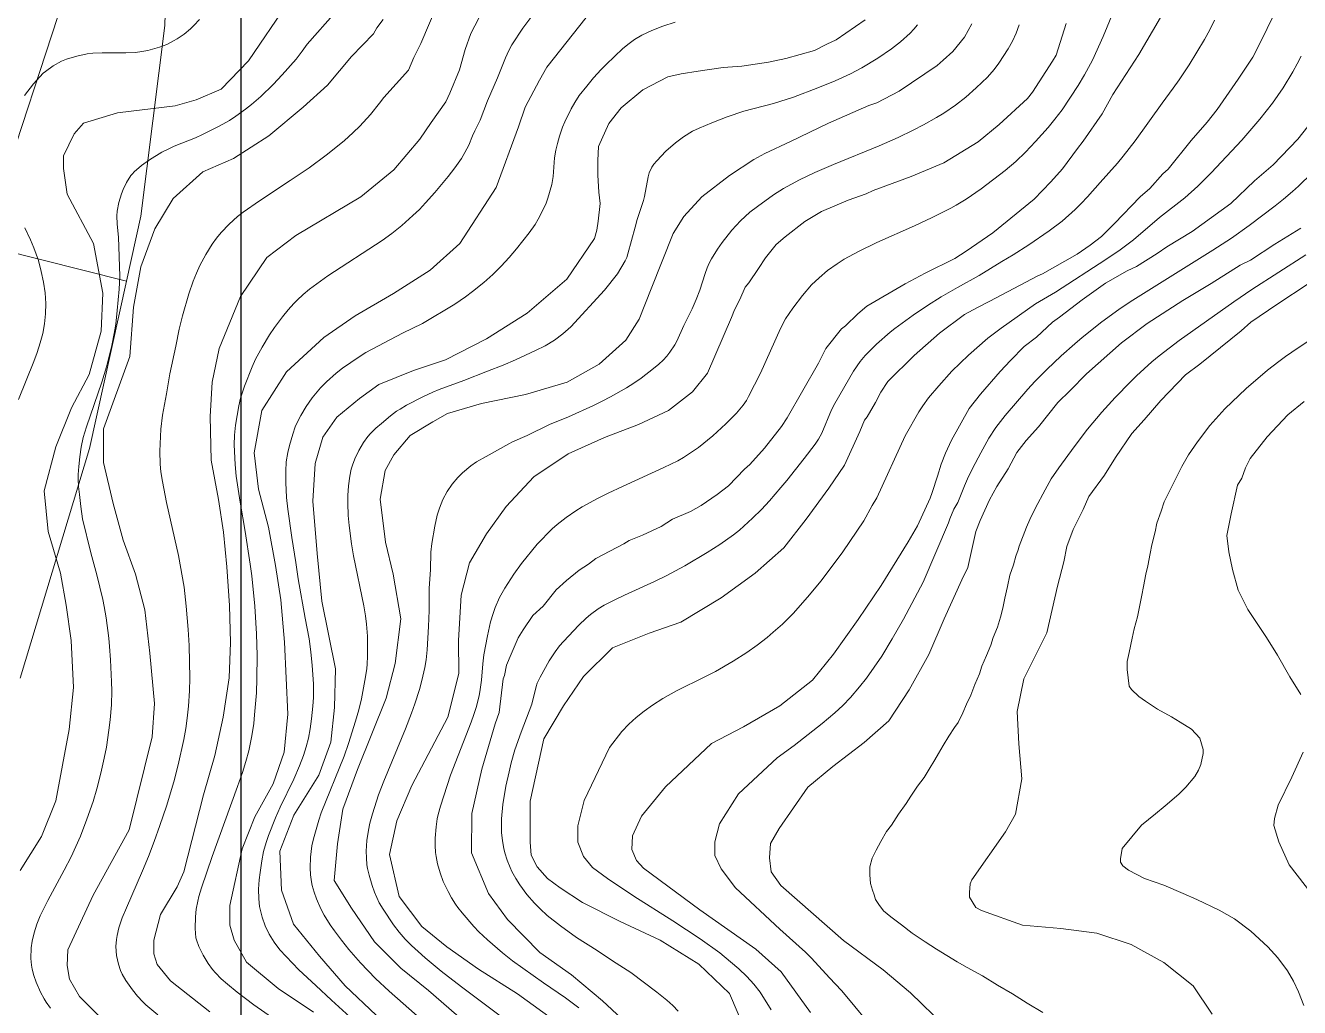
# Model space of a CAD drawing. Header units: metres. Extents: x 548946 to 557077, y 1838800 to 1845419.
# Drawn here: x 551933.1 to 552328.3, y 1842068.6 to 1842373.1 of the extents above; entities that cross this region are included whole.
import ezdxf

# ---------------------------------------------------------------- set-up
doc = ezdxf.new("R2010")
doc.units = ezdxf.units.M
doc.header["$LTSCALE"] = 28
for name, color, linetype, lineweight in [('1', 7, 'Continuous', 13), ('10', 7, 'Continuous', 13), ('2', 7, 'Continuous', 13), ('60', 7, 'Continuous', 25)]:
    doc.layers.add(name, color=color, linetype=linetype, lineweight=lineweight)

msp = doc.modelspace()

# ---------------------------------------------------------------- linework, layer by layer
at = {"layer": '1'}
for points in [[(552077.54, 1842382.53), (552071.28, 1842370.64), (552069.57, 1842365.61), (552067.75, 1842359.31), (552064.76, 1842352.11), (552063.54, 1842349.42), (552058.98, 1842342.99), (552055.44, 1842337.79), (552047.41, 1842328.36), (552037.18, 1842319.95), (552017.02, 1842307.97), (552008.02, 1842301.13), (551999.8, 1842289.08), (551993.25, 1842272.96), (551991.06, 1842262.44), (551990.44, 1842251.86), (551990.71, 1842238.28), (551993.01, 1842226.12), (551994.54, 1842215.93), (551995.62, 1842205.17), (551996.47, 1842193.22), (551996.74, 1842181.71), (551996.29, 1842170.76), (551994.44, 1842158.6), (551991.9, 1842146.74), (551988.37, 1842134.5), (551982.27, 1842110.65), (551980.15, 1842106.01), (551975.02, 1842097.38), (551972.97, 1842089.51), (551972.97, 1842085.19), (551973.99, 1842081.89), (551978.1, 1842076.81), (551990.28, 1842067.29)], [(551931.49, 1842111.05), (551938.08, 1842121.6), (551942.53, 1842132.66), (551946.64, 1842154.83), (551948, 1842167.84), (551947.34, 1842182.41), (551945.72, 1842193.36), (551943.96, 1842203.26), (551940.15, 1842216.14), (551938.95, 1842228.83), (551942.58, 1842242.38), (551947.41, 1842254.53), (551952.87, 1842264.81), (551956.64, 1842278.25), (551957.1, 1842290.11), (551954.28, 1842305.45), (551946.03, 1842320.77), (551944.94, 1842328.7), (551944.94, 1842332.67), (551948.22, 1842339.52), (551951.13, 1842342.77), (551961.7, 1842346.01), (551979.55, 1842348.18), (551986.11, 1842349.98), (551993.82, 1842353.31), (552002.31, 1842362.15), (552014.38, 1842379.94)], [(552156.56, 1842061.04), (552151.52, 1842072.94), (552141.99, 1842082.04), (552130.04, 1842089.5), (552117.65, 1842095.22), (552105.89, 1842101.14), (552098.95, 1842105.66), (552095.1, 1842108.63), (552091.88, 1842112.23), (552089.96, 1842115.83), (552089.74, 1842119.86), (552089.74, 1842132.57), (552093.97, 1842151.91), (552100.08, 1842162.14), (552106.21, 1842171.21), (552115.21, 1842180.12), (552126.58, 1842184.65), (552136.4, 1842188.08), (552148.94, 1842195.61), (552159.53, 1842203.29), (552168.4, 1842211.14), (552175.33, 1842220.05), (552182.31, 1842229.61), (552187.23, 1842236.7), (552191.97, 1842247.19), (552193.35, 1842250.65), (552194.24, 1842251.77), (552196.79, 1842256.13), (552198.46, 1842259.37), (552200.62, 1842262.66), (552208.84, 1842270.72), (552216.68, 1842277.71), (552224.41, 1842283.43), (552228.48, 1842285.67), (552232.32, 1842287.63), (552247.18, 1842295.43), (552248.63, 1842296.11), (552259.37, 1842302.16), (552263.37, 1842304.91), (552266.88, 1842307.6), (552270.99, 1842311.63), (552278.93, 1842319.9), (552281.94, 1842322.53), (552285.99, 1842327.06), (552287.6, 1842328.52), (552294.71, 1842337.46), (552299.65, 1842343.11), (552302.76, 1842347.02), (552309.31, 1842356.41), (552313.86, 1842363.28), (552316.35, 1842368.14), (552322.11, 1842379.98)], [(551987.12, 1842374.93), (551985.37, 1842373.03), (551984.33, 1842372.05), (551982.33, 1842370.42), (551980.24, 1842368.98), (551979.07, 1842368.28), (551976.94, 1842367.21), (551974.75, 1842366.33), (551971.14, 1842365.3), (551968.62, 1842364.87), (551967.13, 1842364.72), (551964.26, 1842364.59), (551956.89, 1842364.62), (551953.99, 1842364.5), (551952.29, 1842364.27), (551949.05, 1842363.6), (551945.89, 1842362.62), (551944.29, 1842361.97), (551941.71, 1842360.61), (551939.32, 1842358.84), (551938.65, 1842358.26), (551935.58, 1842354.98), (551932.83, 1842351.37)], [(552029.33, 1842377.25), (552020.47, 1842367.3), (552018.99, 1842365.09), (552017.11, 1842362.68), (552012.81, 1842357.76), (552009.99, 1842354.82), (552006.12, 1842351.1), (552003.21, 1842348.57), (552001.36, 1842347.09), (551998.37, 1842344.91), (551996.39, 1842343.61), (551993.25, 1842341.83), (551988.03, 1842339.23), (551985.84, 1842338.24), (551979.25, 1842335.61), (551977.84, 1842334.97), (551975.39, 1842333.75), (551971.62, 1842331.46), (551969.12, 1842329.64), (551966.85, 1842327.65), (551966.33, 1842327.09), (551965.84, 1842326.53), (551964.44, 1842324.44), (551963.4, 1842322.19), (551962.89, 1842320.84), (551962.09, 1842318.21), (551961.57, 1842315.49), (551961.46, 1842314.03), (551961.58, 1842311.45), (551961.96, 1842307.39), (551962.36, 1842295.33), (551962.16, 1842291.32), (551961.62, 1842284.68), (551961.17, 1842280.44), (551960.69, 1842277.55), (551959.93, 1842273.8), (551959.04, 1842270.15), (551958.24, 1842267.26), (551956.78, 1842262.53), (551952.03, 1842248.58), (551951.07, 1842245.32), (551950.45, 1842242.31), (551950.02, 1842239.36), (551949.67, 1842236.29), (551949.5, 1842233.85), (551949.49, 1842232.51), (551949.62, 1842230.1), (551949.85, 1842227.69), (551950.26, 1842223.88), (551950.84, 1842220.09), (551953.43, 1842209.54), (551955.3, 1842202.77), (551957.09, 1842195.13), (551957.54, 1842192.92), (551958.12, 1842189.39), (551958.95, 1842183.14), (551959.24, 1842180.54), (551959.55, 1842176.43), (551959.87, 1842169.56), (551959.91, 1842166.82), (551959.77, 1842162.42), (551959.39, 1842157.74), (551959.02, 1842154.55), (551958.24, 1842149.35), (551957.59, 1842145.89), (551956.54, 1842141.26), (551955.23, 1842136.35), (551954.08, 1842132.5), (551952.2, 1842126.96), (551950.16, 1842121.74), (551947.27, 1842115.33), (551945.15, 1842111.19), (551940.03, 1842101.71), (551937.69, 1842097), (551936.63, 1842094.38), (551935.79, 1842091.77), (551935.2, 1842089.15), (551934.91, 1842087.08), (551934.82, 1842083.78)], [(551960.97, 1842060.91), (551949.9, 1842071.99), (551946.82, 1842077.33), (551946.05, 1842081.64), (551946.31, 1842086.47), (551954.1, 1842103.37), (551965.31, 1842123.7), (551972.48, 1842152.48), (551973.14, 1842162.81), (551971.7, 1842178.45), (551970.15, 1842191.88), (551967.22, 1842202.92), (551963.44, 1842213.47), (551960.32, 1842224.89), (551957.31, 1842237.61), (551957.31, 1842247.98), (551965.53, 1842270.41), (551966.6, 1842285.72), (551968.93, 1842298.2), (551973.29, 1842310.02), (551978.99, 1842319.43), (551988.2, 1842327.71), (551997.67, 1842331.87), (552008.6, 1842338.82), (552019.28, 1842347.8), (552026.86, 1842354.59), (552034.22, 1842363.51), (552041.06, 1842370.48), (552042.11, 1842372.38), (552044.11, 1842374.9)], [(552022.46, 1842067.16), (552011.56, 1842074.49), (552001.69, 1842082.65), (551997.85, 1842089.51), (551996.56, 1842094.08), (551996.56, 1842100.17), (552000.31, 1842117.83), (552004.27, 1842127.66), (552009.98, 1842137.97), (552013.43, 1842147.74), (552014.55, 1842159.55), (552013.45, 1842181.85), (552012.33, 1842194.94), (552010.74, 1842205.64), (552008.47, 1842217.54), (552005.44, 1842229.35), (552004.04, 1842240.59), (552006.42, 1842253.73), (552014.13, 1842265.71), (552025.64, 1842276.36), (552035.44, 1842283.03), (552047.28, 1842289.96), (552058.7, 1842297.22), (552067.91, 1842305.5), (552079.1, 1842322.85), (552086.08, 1842341.64), (552088.18, 1842347.72), (552092.56, 1842356.1), (552094.89, 1842360.18), (552107.1, 1842375.55)], [(552090.47, 1842376.33), (552087.43, 1842372.24), (552083.97, 1842367.05), (552083.1, 1842365.37), (552082.03, 1842363.04), (552079.55, 1842356.89), (552076.46, 1842349.7), (552074.19, 1842343.7), (552073.23, 1842341.9), (552072.56, 1842340.37), (552071.77, 1842338.88), (552070.67, 1842335.98), (552069.47, 1842333.7), (552068.34, 1842331.86)], [(552285.27, 1842375.51), (552278.45, 1842364.06), (552270.47, 1842351.71), (552267.08, 1842345.73), (552261.2, 1842337.18), (552259.43, 1842334.95), (552254.82, 1842328.58), (552251.21, 1842324.61), (552245.99, 1842319.18), (552233.2, 1842308.82), (552224.96, 1842303.05), (552221.4, 1842300.87), (552212.27, 1842296.27), (552206.04, 1842293.01), (552194.13, 1842286.06), (552191.35, 1842283.71), (552187.46, 1842279.96), (552186.29, 1842279.06), (552181.41, 1842272.92), (552179.13, 1842268.34), (552169.38, 1842251.47), (552167.66, 1842248.73), (552162.33, 1842242.02), (552157.83, 1842236.93), (552156.22, 1842235.48), (552151.22, 1842230.33), (552147.71, 1842227.64), (552142.76, 1842224.28), (552139.42, 1842222.37), (552133.85, 1842219.96), (552130.29, 1842217.77)], [(552144.61, 1842209.63), (552148.53, 1842212.17), (552152.78, 1842215.16), (552154.62, 1842216.61), (552158.69, 1842220.27), (552161.43, 1842223), (552163.9, 1842225.65), (552167.49, 1842229.77), (552169.32, 1842231.96), (552174.72, 1842238.78), (552178.06, 1842243.22), (552179.08, 1842244.77), (552180.16, 1842246.68), (552183.17, 1842253.9), (552184.24, 1842255.87), (552190.01, 1842265.88), (552192.1, 1842268.92), (552193.63, 1842270.75), (552197.15, 1842274.29), (552201.32, 1842277.94), (552202.81, 1842279.16), (552208.47, 1842283.26), (552212.97, 1842286.25), (552217.16, 1842288.91), (552222.22, 1842291.85), (552229, 1842295.57), (552236, 1842299.92), (552239.52, 1842301.92), (552244.42, 1842305.03), (552250.72, 1842309.42), (552254.74, 1842312.44), (552258.78, 1842316.01), (552260.63, 1842317.83), (552262.58, 1842319.93), (552266.47, 1842324.44), (552271.84, 1842330.43), (552273.63, 1842332.52), (552277.39, 1842337.32), (552285.71, 1842348.99), (552289.17, 1842353.62), (552290.98, 1842356.22), (552294.07, 1842360.92), (552298.92, 1842368.69), (552300.55, 1842371.73), (552302, 1842374.68)], [(552134.65, 1842374.09), (552130.85, 1842372.9), (552127.38, 1842371.56), (552124.37, 1842370.09), (552122.03, 1842368.72), (552120.37, 1842367.52), (552118.46, 1842365.96), (552113.25, 1842361.03), (552111.67, 1842359.42), (552109.34, 1842356.83), (552107.22, 1842354.29), (552104.93, 1842351.32), (552103.52, 1842349.21), (552102.38, 1842347.27), (552100.46, 1842343.23), (552099.76, 1842341.54), (552098.76, 1842338.73), (552098.12, 1842336.5), (552097.68, 1842334.46), (552097.27, 1842332.03), (552096.78, 1842326.22), (552096.43, 1842323.82), (552095.22, 1842319.56), (552094.56, 1842317.69), (552092.15, 1842313.03), (552091.21, 1842311.4), (552089.4, 1842308.76), (552085.5, 1842303.82), (552083.19, 1842301.12), (552080.73, 1842298.45), (552078.1, 1842295.84), (552075.31, 1842293.36), (552071.85, 1842290.57), (552069.68, 1842288.93), (552066.3, 1842286.62), (552056.27, 1842280.71), (552050.13, 1842277.63), (552038.76, 1842271.65), (552036.66, 1842270.37), (552034.02, 1842268.62), (552031.45, 1842266.81), (552029.49, 1842265.29), (552026.49, 1842262.62), (552024.66, 1842260.73), (552022.11, 1842257.65), (552020.24, 1842254.97), (552018.53, 1842252.18), (552017.37, 1842249.94), (552016.83, 1842248.68), (552016.03, 1842246.4), (552015.06, 1842242.88), (552014.53, 1842240.64), (552014.05, 1842237.78), (552013.88, 1842234.91), (552013.9, 1842231.38), (552014.08, 1842226.77), (552014.51, 1842223.13), (552015.78, 1842214.3), (552017.04, 1842206.56), (552017.75, 1842201.46), (552019.88, 1842189.32), (552021.12, 1842182.92), (552021.7, 1842178.87), (552022.11, 1842174.65), (552022.45, 1842168.93)], [(552076.35, 1842058.08), (552058.17, 1842073.83), (552049.52, 1842080.79), (552041.37, 1842088.98), (552034.23, 1842099.37), (552028.89, 1842107.91), (552029.93, 1842119.32), (552031.57, 1842130.04), (552036.12, 1842142.4), (552045.03, 1842164.53), (552047.84, 1842175.25), (552049.61, 1842189.09), (552047.23, 1842202.93), (552044.83, 1842212.88), (552043.17, 1842226.16), (552044.76, 1842235.14), (552047.42, 1842239.93), (552052.5, 1842245.92), (552059.52, 1842250.23), (552064.09, 1842252.76), (552074.6, 1842255.89), (552088.26, 1842258.63), (552101.14, 1842262.45), (552111.05, 1842268.1), (552119.34, 1842275.48), (552123.48, 1842282.04), (552127.21, 1842291.43), (552134.03, 1842308.55), (552137.36, 1842313.82), (552142.95, 1842319.97), (552151.53, 1842326.56), (552159.1, 1842331.5), (552162.44, 1842333.4), (552170.4, 1842337.11), (552182.2, 1842342.78), (552194.78, 1842348.28), (552197.23, 1842349.07), (552204.19, 1842352.66), (552215.99, 1842360.62), (552217.82, 1842362.35), (552220.82, 1842364.99), (552224.38, 1842369.46), (552226.7, 1842373.54)], [(552256.01, 1842373.69), (552252.81, 1842363.92), (552251.75, 1842362.02), (552245.49, 1842352.41), (552243.93, 1842350.45), (552235.2, 1842342.34), (552228.7, 1842337.02), (552218.01, 1842330.46), (552207.83, 1842326.25), (552196.13, 1842321.86), (552193.96, 1842320.85), (552188.34, 1842318.94), (552180.09, 1842315.45), (552174.86, 1842312.31), (552168.8, 1842307.55), (552166.02, 1842305.2), (552162.69, 1842301.01), (552160.53, 1842297.71), (552157.48, 1842293.3), (552156.37, 1842291.9), (552154.76, 1842288.16), (552153.1, 1842284.92), (552152.1, 1842282.52), (552144.73, 1842265.28), (552140, 1842259.5), (552132.59, 1842253.67), (552123.26, 1842249.39), (552112.74, 1842245.35), (552101.44, 1842240.31), (552090.8, 1842233.14), (552082.22, 1842223.9), (552076.14, 1842215.49), (552070.92, 1842206.41), (552068.27, 1842196.48), (552067.44, 1842182.37), (552067.55, 1842172.14), (552064.18, 1842158.62), (552052.96, 1842137.38), (552048.36, 1842126.43), (552046.03, 1842116.02), (552049.08, 1842103.04), (552056.08, 1842093.67), (552063.87, 1842087.38), (552073.69, 1842080.44), (552085.79, 1842072.87), (552101.51, 1842061.42)], [(552241.42, 1842373.24), (552240.45, 1842370.73), (552239.3, 1842368.25), (552238.01, 1842365.88), (552235.11, 1842361.42), (552233.63, 1842359.46), (552231.52, 1842357.1), (552228.01, 1842353.72), (552224.79, 1842350.9), (552221.61, 1842348.4), (552218.04, 1842345.94), (552215.74, 1842344.52), (552211.68, 1842342.26), (552208.46, 1842340.6), (552203.85, 1842338.36), (552197.94, 1842335.8), (552183.75, 1842329.99), (552177.98, 1842327.47), (552173.21, 1842325.18), (552168.27, 1842322.5), (552165.19, 1842320.57), (552160.18, 1842317), (552157.87, 1842315.18), (552154.96, 1842312.51), (552152.27, 1842309.61), (552149.28, 1842305.76), (552147.81, 1842303.68), (552145.9, 1842300.75), (552145.2, 1842299.41), (552144.55, 1842297.9), (552143.95, 1842296.22), (552142.32, 1842291.05), (552141.2, 1842288.15), (552139.97, 1842285.25), (552137.37, 1842280.02), (552135.15, 1842275.23), (552134.53, 1842274.05), (552133.06, 1842271.75), (552132.12, 1842270.58), (552130.95, 1842269.33), (552129.57, 1842268.02), (552127.98, 1842266.68), (552124.12, 1842263.73), (552121.89, 1842262.19), (552119.58, 1842260.75), (552114.61, 1842257.93), (552111.98, 1842256.55), (552109.3, 1842255.29), (552101.58, 1842251.78), (552095.7, 1842249.32), (552088.74, 1842245.95), (552084.24, 1842243.98)], [(552209.82, 1842373.23), (552208.71, 1842371.92), (552207.52, 1842370.71), (552204.56, 1842368.03), (552201.81, 1842365.82), (552197.56, 1842362.91), (552192.53, 1842359.93), (552189.03, 1842358.1), (552184.26, 1842355.87), (552178.91, 1842353.7), (552171.34, 1842350.89), (552165.18, 1842348.88)], [(552328.81, 1842363.58), (552327.64, 1842361.18), (552326.3, 1842358.67), (552323.28, 1842353.73), (552320, 1842349), (552316.06, 1842344.04), (552310.47, 1842337.52), (552300.89, 1842327.34), (552296.82, 1842323.28), (552292.72, 1842319.68), (552284.96, 1842313.5), (552276.83, 1842306.64), (552272.71, 1842303.52), (552268.24, 1842300.5), (552252.62, 1842290.43), (552246.49, 1842286.72), (552235.79, 1842279.25), (552231.63, 1842276.14), (552225.67, 1842270.89), (552220.54, 1842265.88), (552216.42, 1842261.35)], [(552165.18, 1842348.88), (552155.99, 1842346.5), (552150.75, 1842344.78), (552146.03, 1842342.92), (552142.12, 1842341.28), (552140.02, 1842340.27), (552137.23, 1842338.53), (552134.8, 1842336.7), (552131.77, 1842334.1), (552128.94, 1842331.15), (552128.09, 1842330.12), (552127.48, 1842329.17), (552126.64, 1842327.37), (552126.27, 1842326.19), (552125.17, 1842320.1), (552124.86, 1842318.86), (552122.83, 1842312.87), (552122.28, 1842310.49), (552120, 1842302.31), (552119.63, 1842301.14), (552119.19, 1842300.15), (552116.82, 1842296.07), (552112.78, 1842291.01), (552102.26, 1842279.61), (552099.87, 1842277.49), (552097.2, 1842275.54), (552094.32, 1842273.79), (552091.33, 1842272.25), (552085.15, 1842269.37), (552081.34, 1842267.72), (552076.41, 1842265.9), (552069.12, 1842263), (552061.49, 1842260.19), (552059.45, 1842259.34), (552056.36, 1842257.9), (552051.32, 1842255.3), (552049.34, 1842254.16), (552048.27, 1842253.45), (552046.36, 1842252.05), (552043.53, 1842249.71), (552041.81, 1842248.18), (552040.2, 1842246.57), (552039.38, 1842245.6), (552038.02, 1842243.74), (552036.52, 1842241.26), (552035.3, 1842238.75), (552034.54, 1842236.71), (552034.2, 1842235.53), (552033.72, 1842233.3), (552033.32, 1842230.34), (552033.12, 1842227.33), (552033.09, 1842224.94), (552033.28, 1842221.16), (552033.56, 1842218.01), (552034.22, 1842212.34), (552034.92, 1842208.61), (552038.11, 1842193.16), (552038.62, 1842189.98), (552038.93, 1842187.48), (552039.2, 1842183.68), (552039.28, 1842179.95), (552039.28, 1842177.54), (552039.16, 1842175.08), (552039.01, 1842173.68), (552038.59, 1842171.07), (552037.32, 1842164.33), (552036.57, 1842160.91), (552035.53, 1842157.34), (552033.36, 1842150.46), (552032.03, 1842146.54), (552024.88, 1842128.9), (552024.14, 1842126.66), (552022.49, 1842120.92), (552021.97, 1842118.68), (552021.55, 1842115.24), (552021.49, 1842111.85), (552021.59, 1842109.68), (552021.85, 1842107.55), (552022.07, 1842106.39), (552022.64, 1842104.31), (552023.36, 1842102.27), (552024.74, 1842099.18), (552025.78, 1842097.23), (552027.67, 1842094.24), (552029, 1842092.34), (552031.17, 1842089.44), (552033.47, 1842086.58), (552037.07, 1842082.45), (552041.75, 1842077.61), (552045.94, 1842073.69), (552056.35, 1842064.43)], [(552068.34, 1842331.86), (552066.27, 1842328.9), (552064.21, 1842326.27), (552060.08, 1842321.27), (552057.24, 1842318.04), (552055.34, 1842316.07), (552053.32, 1842314.13), (552049.85, 1842311.04), (552046.81, 1842308.59), (552043.73, 1842306.38), (552026.91, 1842295.48), (552024.63, 1842293.84), (552021.29, 1842291.27), (552019.29, 1842289.63), (552017.39, 1842287.9), (552016.37, 1842286.87), (552014.6, 1842284.86), (552012.89, 1842282.75), (552010.34, 1842279.4), (552008.78, 1842277.15), (552006.51, 1842273.38), (552004.53, 1842269.57), (552003.45, 1842267.23), (552001.04, 1842261.2), (551999.87, 1842257.49), (551999.35, 1842255.17), (551998.33, 1842249.17), (551997.98, 1842246.09), (551997.9, 1842243), (551998.14, 1842236.93), (551998.47, 1842233.3), (551999.69, 1842225.25), (552001.31, 1842216.17), (552002.86, 1842206.02), (552003.31, 1842202.47), (552004.29, 1842193.07), (552004.81, 1842184.44), (552004.96, 1842177.73), (552004.91, 1842170.57), (552004.78, 1842166.1), (552004.22, 1842159.29), (552003.94, 1842156.68), (552003.39, 1842152.8), (552002.42, 1842148.21), (552001.49, 1842144.81), (552000.44, 1842141.47), (551998.94, 1842137.09), (551991.01, 1842115.42), (551987.72, 1842105.67), (551986.89, 1842102.97), (551986.55, 1842101.54), (551986.13, 1842099.07), (551985.9, 1842096.71), (551985.75, 1842093.1), (551986.03, 1842090.22), (551986.17, 1842089.61), (551986.92, 1842087.45), (551988.23, 1842084.79), (551989.78, 1842082.25), (551991.19, 1842080.34), (551992.08, 1842079.32), (551993.86, 1842077.52), (551995.77, 1842075.8), (551998.79, 1842073.29), (552003.96, 1842069.42)], [(552198.75, 1842177.57), (552201.98, 1842182.85), (552205.49, 1842188.95), (552211.65, 1842200.46), (552219.47, 1842218.85), (552219.82, 1842220.15), (552221.1, 1842223.08), (552222.32, 1842225.13), (552224.4, 1842230.36), (552225.35, 1842232.53), (552226.86, 1842235.66), (552229.48, 1842240.58), (552232.01, 1842245.1), (552234.17, 1842248.41), (552237.04, 1842252.1), (552244.02, 1842260.29), (552246.24, 1842262.73), (552249.93, 1842266.44), (552254.42, 1842270.64), (552258.61, 1842274.37), (552260.93, 1842276.3), (552267.05, 1842281.14), (552272.34, 1842285.02), (552275.8, 1842287.36), (552301.45, 1842303.39), (552307.2, 1842307.15), (552312.68, 1842311.07), (552320.76, 1842317.18), (552323.4, 1842319.27), (552326.15, 1842321.58), (552328.05, 1842323.29), (552332.21, 1842327.33)], [(551932.95, 1842310.33), (551934.73, 1842306.61), (551935.77, 1842304.15), (551937.14, 1842300.16), (551938.04, 1842296.8), (551938.75, 1842293.45), (551939.23, 1842290.13), (551939.43, 1842286.83), (551939.37, 1842283.63), (551939.05, 1842280.58), (551938.5, 1842277.61), (551937.73, 1842274.65), (551936.79, 1842271.73), (551935.73, 1842268.87), (551930.94, 1842257.09)], [(552218.32, 1842062.79), (552207.69, 1842073.13), (552199.15, 1842080.24), (552186.86, 1842089.34), (552167.45, 1842106.44), (552164.48, 1842110.6), (552163.98, 1842115.01), (552164.23, 1842119.41), (552166.95, 1842124.06), (552175.87, 1842136.85), (552183.62, 1842143.27), (552193.33, 1842150.71), (552200.91, 1842157.49), (552207.23, 1842167.1), (552213.39, 1842177.99), (552218.11, 1842189.08), (552223.6, 1842201.18), (552225.45, 1842205.04), (552227.95, 1842216.14), (552229.33, 1842219.6), (552232.15, 1842226.03), (552234.48, 1842230.1), (552237.92, 1842235.58), (552240.63, 1842240.72), (552243.52, 1842244.35), (552247.35, 1842248.6), (552253.35, 1842256.15), (552257.24, 1842259.9), (552262.24, 1842265.04), (552273.08, 1842274.67), (552281.04, 1842280.66), (552292.16, 1842287.78), (552300.96, 1842293.1), (552309.97, 1842298.71), (552313.09, 1842300.33), (552320.65, 1842305.27), (552328.72, 1842310.25)], [(552330.26, 1842301.96), (552313.52, 1842291.17), (552307.92, 1842287.4), (552290.98, 1842275.45), (552284.78, 1842270.64), (552282.5, 1842268.74), (552277.8, 1842264.42), (552275.91, 1842262.62), (552271.12, 1842257.76), (552267.02, 1842253.16), (552262.57, 1842247.88), (552258.45, 1842242.44), (552253.64, 1842235.94), (552251.32, 1842232.46), (552249.43, 1842229.14), (552246.43, 1842223.47), (552244.67, 1842219.88), (552243.67, 1842217.56), (552241.4, 1842211.58), (552241.03, 1842210.52), (552240.39, 1842208.55), (552239.6, 1842205.8), (552238.48, 1842202.63), (552237.78, 1842199.14), (552236.98, 1842195.51), (552236.35, 1842192.4), (552235.56, 1842189.65), (552234.69, 1842186.52), (552233.32, 1842183.32), (552232.61, 1842180.96), (552231.24, 1842177.76), (552229.77, 1842174.42), (552229.05, 1842172.06), (552227.58, 1842168.72), (552226.35, 1842165.42), (552225.06, 1842162.61), (552223.88, 1842159.94), (552222.48, 1842156.99), (552221.29, 1842155.45), (552219.61, 1842152.72), (552217.82, 1842149.85), (552216.36, 1842147.39), (552215.23, 1842145.36), (552213.44, 1842142.49), (552211.88, 1842139.89), (552209.81, 1842137.24), (552207.81, 1842134.09), (552206.32, 1842131.88), (552203.95, 1842128.56), (552201.73, 1842125.13), (552200.21, 1842123.17), (552198.46, 1842120.05), (552197.03, 1842117.35), (552195.82, 1842114.93), (552195.02, 1842112.18), (552195.09, 1842109.67), (552195.29, 1842107.04), (552195.92, 1842104.98), (552196.36, 1842103.52), (552196.79, 1842102.06), (552197.86, 1842100.55)], [(552341.36, 1842299.76), (552321.27, 1842286.53), (552313.26, 1842281.04), (552310.26, 1842278.41), (552297.47, 1842268.06), (552293.02, 1842264.75), (552285.3, 1842256.75), (552280.13, 1842250.83), (552276.3, 1842246.58), (552271.3, 1842239.14), (552267.87, 1842233.67), (552263.04, 1842227.02), (552261.21, 1842223), (552258.11, 1842216.8)], [(552216.42, 1842261.35), (552213.29, 1842257.59), (552211.49, 1842255.17), (552210.28, 1842253.28), (552206.06, 1842245.83), (552197.27, 1842226.64), (552195.82, 1842224.2), (552193.24, 1842219.46), (552186.73, 1842209.91), (552179.97, 1842200.93), (552175.71, 1842195.8), (552171.24, 1842190.76), (552167.92, 1842187.44), (552165.1, 1842184.92), (552163.19, 1842183.32), (552160.14, 1842180.94), (552156.94, 1842178.67), (552152.62, 1842175.92), (552147.17, 1842172.78), (552143.87, 1842171.07), (552135.1, 1842166.74), (552130.85, 1842164.4), (552127.61, 1842162.32), (552125.03, 1842160.45), (552122.57, 1842158.48), (552120.26, 1842156.4), (552118.12, 1842154.2), (552114.25, 1842149.22), (552106.44, 1842132.78), (552104.51, 1842124.94), (552104.51, 1842119.86), (552106.23, 1842115.41), (552109.01, 1842112.02), (552113.72, 1842108.63), (552121.85, 1842103.12), (552133.99, 1842095.49), (552142.41, 1842089.88), (552148.52, 1842085.49), (552151.86, 1842082.79), (552154.41, 1842080.55), (552156.86, 1842078.23), (552159.09, 1842075.83), (552160.99, 1842073.33), (552164.44, 1842067.88)], [(552328.75, 1842165.68), (552325.33, 1842171.13), (552321.52, 1842177.81), (552318.1, 1842183.26), (552312.27, 1842192), (552309.3, 1842198.01), (552307.55, 1842204.42), (552306.42, 1842209.88), (552305.84, 1842214.89), (552307.1, 1842221.64), (552309.14, 1842230.52), (552310.41, 1842232.69), (552311.57, 1842235.88), (552313.01, 1842238.84), (552318.34, 1842245.54), (552324.67, 1842252.37), (552329.79, 1842256.51)], [(552084.24, 1842243.98), (552083.06, 1842243.4), (552075.99, 1842239.48), (552073.09, 1842237.77), (552071.3, 1842236.53), (552068.73, 1842234.4), (552067.25, 1842232.93), (552065.52, 1842230.87), (552063.97, 1842228.55), (552062.63, 1842226.05), (552061.55, 1842223.41), (552060.88, 1842221.27), (552060.14, 1842217.88), (552059.23, 1842212.42), (552058.91, 1842209.75), (552058.79, 1842204.27), (552058.41, 1842198.62), (552058.41, 1842191.72), (552058.2, 1842186.74), (552057.71, 1842179.53), (552057.39, 1842176.43), (552057.02, 1842174), (552056.09, 1842169.95), (552055.32, 1842167.2), (552053.95, 1842162.79), (552052.92, 1842159.83), (552050.99, 1842154.95), (552044.33, 1842138.81), (552042.67, 1842134.48), (552040.75, 1842128.68), (552039.98, 1842125.78), (552039.52, 1842123.62), (552039.05, 1842120.35), (552038.85, 1842117.08), (552038.87, 1842114.96), (552039.05, 1842112.84), (552039.23, 1842111.69), (552039.7, 1842109.63), (552040.7, 1842106.42), (552041.45, 1842104.3), (552042.9, 1842101.06), (552044.05, 1842099.07), (552047.3, 1842094.22), (552049.04, 1842091.94), (552050.92, 1842089.81), (552052.9, 1842087.8), (552054.93, 1842085.91), (552057.1, 1842084), (552062.13, 1842079.83), (552068.41, 1842075.02), (552083.32, 1842063.83)], [(552130.29, 1842217.77), (552124.5, 1842215.08), (552120.38, 1842213.34), (552118.71, 1842212.38), (552110.09, 1842207.84), (552107.75, 1842206.05), (552104.91, 1842204.2), (552100.97, 1842200.95), (552097.74, 1842198.04), (552093.74, 1842193.01), (552090.52, 1842190.1), (552087.47, 1842185.68), (552085.97, 1842183.23), (552083.76, 1842178.14), (552082.37, 1842174.68), (552081.71, 1842171.56), (552081.33, 1842170.5), (552080.05, 1842160.09), (552078.87, 1842156.51), (552074.65, 1842142.5), (552071.57, 1842128.75), (552071.54, 1842116.56), (552076.74, 1842103.98), (552082.68, 1842095.9), (552092.65, 1842085.61), (552102.47, 1842078.66), (552112.16, 1842070.67), (552122.44, 1842061.06)], [(552258.11, 1842216.8), (552256.17, 1842211.5), (552255.19, 1842206.81), (552253.26, 1842199.22), (552249.98, 1842184.71), (552242.86, 1842170.51), (552240.75, 1842160.39), (552241.23, 1842150.34), (552242.2, 1842139.44), (552240.19, 1842128.55), (552237.09, 1842123.07), (552226.71, 1842108.14), (552226.22, 1842106.92), (552225.97, 1842104.24), (552225.97, 1842102.77), (552227.95, 1842099.6), (552229.67, 1842098.62), (552242.42, 1842094.07), (552254.35, 1842093.1), (552265.42, 1842091.63), (552276.1, 1842088.16), (552286.27, 1842082.56), (552295.35, 1842075.26), (552301.24, 1842066.53)], [(552135.65, 1842067.41), (552133.92, 1842069.17), (552132.07, 1842070.86), (552128.97, 1842073.38), (552120.9, 1842079.41), (552115.28, 1842083.03), (552110.5, 1842086.26), (552104.06, 1842090.29), (552099.11, 1842093.87), (552095, 1842097.12), (552092.76, 1842099.18), (552091.07, 1842100.89), (552088.68, 1842103.64), (552086.51, 1842106.59), (552085.21, 1842108.63), (552084.04, 1842110.78), (552083.47, 1842111.99), (552082.57, 1842114.24), (552081.85, 1842116.56), (552081.53, 1842117.88), (552081.1, 1842120.3), (552080.84, 1842122.83), (552080.81, 1842127.06), (552081.19, 1842131.49), (552082.19, 1842137.23), (552083.13, 1842141.65), (552083.8, 1842144.4), (552084.96, 1842148.43), (552086.85, 1842153.97), (552090.16, 1842162.62), (552091.51, 1842168.07), (552091.87, 1842169.13), (552092.77, 1842171.06), (552095.57, 1842176.1), (552097.41, 1842178.86), (552098.83, 1842180.68), (552100.02, 1842182.05), (552104.78, 1842187.09), (552107.02, 1842189.29), (552108.4, 1842190.49), (552110.78, 1842192.18), (552112.62, 1842193.29), (552115.76, 1842194.92), (552118.95, 1842196.46), (552128.22, 1842200.67), (552131.91, 1842202.44), (552137.69, 1842205.56), (552144.61, 1842209.63)], [(552202.17, 1842053.21), (552198.65, 1842058.38), (552195.28, 1842062.99), (552188.96, 1842070.67), (552186.23, 1842073.9), (552182.52, 1842077.81), (552176.95, 1842083.92), (552175.1, 1842085.69), (552167.16, 1842092.88), (552153.35, 1842105.71), (552148.91, 1842111.58), (552146.93, 1842115.74), (552146.93, 1842119.9), (552148.41, 1842125.53), (552154.34, 1842134.83), (552166.27, 1842145.98), (552171.59, 1842149.83), (552180.31, 1842156.63), (552184.16, 1842159.92), (552186.65, 1842162.25), (552189.02, 1842164.68), (552191.9, 1842167.99), (552194.01, 1842170.73), (552198.75, 1842177.57)], [(552022.45, 1842168.93), (552022.43, 1842164.68), (552022.29, 1842162.05), (552021.88, 1842158.07), (552021.42, 1842154.96), (552020.89, 1842152.1), (552020.23, 1842149.38), (552019.36, 1842146.71), (552018.13, 1842143.5), (552016.41, 1842139.35), (552012.16, 1842130.69), (552010.67, 1842127.4), (552008.56, 1842121.87), (552007.83, 1842119.73), (552007.02, 1842116.96), (552006.43, 1842114.07), (552005.89, 1842110.48), (552005.6, 1842108.19), (552005.4, 1842105.25), (552005.5, 1842102.26), (552005.77, 1842099.94), (552006.53, 1842096.55), (552007.46, 1842093.89), (552008.7, 1842091.28), (552010.24, 1842088.79), (552012.08, 1842086.49), (552017.88, 1842080.28), (552023.21, 1842075.43), (552028.03, 1842070.84), (552033.79, 1842065.64)], [(552336.77, 1842097.69), (552325.12, 1842112.81), (552321.97, 1842119.91), (552320.39, 1842125.04), (552320.59, 1842127.21), (552321.77, 1842131.36), (552325.91, 1842140.04), (552329.46, 1842147.74)], [(552197.86, 1842100.55), (552199.25, 1842098.58), (552201.62, 1842096.73), (552204.83, 1842094.23), (552208.19, 1842091.62), (552212.18, 1842088.97), (552215.75, 1842086.64), (552222.16, 1842082.77), (552225.28, 1842081.02), (552230.02, 1842078.45), (552234.67, 1842075.5), (552239.3, 1842072.8), (552243.82, 1842069.96), (552248.72, 1842067.04)], [(551934.82, 1842083.78), (551935.01, 1842081.66), (551935.21, 1842080.51), (551935.76, 1842078.48), (551936.48, 1842076.46), (551937.83, 1842073.31), (551938.88, 1842071.31), (551939.54, 1842070.23), (551940.9, 1842068.33)], [(552003.96, 1842069.42), (552014.21, 1842062.3), (552019.2, 1842058.48), (552022.12, 1842056.02), (552024, 1842054.31), (552026.72, 1842051.56), (552028.26, 1842049.75), (552029.68, 1842047.9), (552031.76, 1842044.87), (552033.56, 1842041.71), (552034.5, 1842039.65), (552035.32, 1842037.56), (552036.42, 1842034.24), (552037.15, 1842031.46), (552037.73, 1842028.62), (552038.13, 1842025.77), (552038.32, 1842022.98), (552038.41, 1842020), (552040.25, 1842006.07), (552043.02, 1842000)]]:
    msp.add_lwpolyline(points, dxfattribs=at)
at = {"layer": '10'}
for p, q in [((551919.91, 1842305.01), (551950.1, 1842397.06)), ((551964.42, 1842293.75), (551968.88, 1842313.96)), ((551919.91, 1842305.01), (551964.42, 1842293.75))]:
    msp.add_line(p, q, dxfattribs=at)
for points in [[(551968.88, 1842313.96), (551976.38, 1842373.03), (551978.25, 1842436.71)], [(551931.45, 1842170.75), (551952.98, 1842241.92), (551964.42, 1842293.75)]]:
    msp.add_lwpolyline(points, dxfattribs=at)
at = {"layer": '2'}
for points in [[(552063.56, 1842385.75), (552055.82, 1842367.53), (552053.61, 1842363.15), (552051.93, 1842359.23), (552044.27, 1842350.77), (552043, 1842348.98), (552040.18, 1842345.44), (552036.88, 1842341.91), (552034.82, 1842339.89), (552031.98, 1842337.33), (552026.45, 1842332.89), (552021.14, 1842328.97), (552015.29, 1842324.97), (552005.73, 1842318.71), (552000.67, 1842315.18), (551998.93, 1842313.82), (551996.31, 1842311.48), (551993.86, 1842308.9), (551992.42, 1842307.14), (551991.05, 1842305.27), (551989.05, 1842302.09), (551987.23, 1842298.62), (551986.16, 1842296.26), (551985.17, 1842293.81), (551983.81, 1842289.85), (551981.81, 1842283.07), (551980.78, 1842278.93), (551979.78, 1842273.64), (551977.9, 1842265.09), (551976.86, 1842258.83), (551975.6, 1842252.27), (551975.12, 1842247.94), (551974.79, 1842241.07), (551974.88, 1842237.07), (551975.17, 1842234.63), (551975.66, 1842231.63), (551976.86, 1842225.22), (551980.62, 1842208.72), (551982.34, 1842198.89), (551983.02, 1842193.06), (551983.6, 1842185.82), (551983.91, 1842180.86), (551984.09, 1842170.67), (551984.05, 1842166.79), (551983.7, 1842161.99), (551983.33, 1842158.3), (551982.9, 1842155.13), (551982.24, 1842151.64), (551980.5, 1842143.87), (551979.13, 1842138.56), (551976.88, 1842131.02), (551974.84, 1842124.97), (551973.06, 1842120.07), (551971.25, 1842115.42), (551969.44, 1842111), (551964.43, 1842099.52), (551963.17, 1842096.35), (551962.12, 1842093.24), (551961.53, 1842090.88), (551961.33, 1842089.63), (551961.21, 1842087.45), (551961.41, 1842084.75), (551961.96, 1842082.07), (551962.65, 1842080.02)], [(552041.88, 1842066.22), (552032.32, 1842075.27), (552024.29, 1842084.51), (552016.31, 1842094.41), (552012.53, 1842104.96), (552012.05, 1842117.09), (552016.36, 1842128.26), (552024.15, 1842140.65), (552027.82, 1842150.84), (552029.03, 1842161.61), (552029.27, 1842173.59), (552025.06, 1842194.59), (552023.61, 1842209.32), (552022.26, 1842225.56), (552022.98, 1842237.29), (552025.4, 1842245.44), (552029.76, 1842251.66), (552036.78, 1842257.41), (552042.74, 1842261.77), (552053.48, 1842266.09), (552063.44, 1842269.41), (552076.12, 1842275.92), (552088.74, 1842283.85), (552101.07, 1842294.46), (552109.61, 1842306.98), (552110.33, 1842309.6), (552110.77, 1842312.45), (552111.42, 1842317.86), (552111.02, 1842321.37), (552110.67, 1842326.66), (552110.65, 1842331.24), (552110.91, 1842335.59), (552114.12, 1842342.72), (552117.89, 1842347.52), (552124.63, 1842353.12), (552132.43, 1842357.12), (552136.54, 1842358.08), (552141.78, 1842358.94), (552149.53, 1842360.08), (552155.33, 1842360.49), (552163.57, 1842361.69), (552169.03, 1842362.82), (552177.89, 1842365.36), (552181.73, 1842367.32), (552184.63, 1842368.67), (552193.58, 1842374.78)], [(552270.34, 1842376.67), (552268.64, 1842372.71), (552267.44, 1842369.63), (552264.09, 1842362.36), (552261.61, 1842357.8), (552259.63, 1842354.45), (552254.67, 1842346.88), (552252.46, 1842343.98), (552250.33, 1842341.4), (552246.49, 1842337.1), (552243.38, 1842333.77), (552240.34, 1842330.87), (552237.02, 1842328.11), (552229.54, 1842322.42), (552224.93, 1842319.27), (552221.85, 1842317.36), (552220.14, 1842316.41), (552214.43, 1842313.49), (552208.93, 1842310.94), (552197.18, 1842305.74), (552191.53, 1842302.97), (552187.11, 1842300.59), (552184.88, 1842299.22), (552181.92, 1842297.09), (552179.34, 1842294.87), (552176.99, 1842292.62), (552174.18, 1842289.39), (552171.17, 1842285.44), (552168.91, 1842282.16), (552167.3, 1842279.11), (552161.11, 1842265.25), (552157.42, 1842257.99), (552156.76, 1842256.83), (552155.72, 1842255.32), (552153.7, 1842252.83), (552150.43, 1842249.51), (552146.37, 1842245.81), (552141.94, 1842242.26), (552137.21, 1842239.09), (552135.46, 1842238.1), (552131.2, 1842235.98), (552118.36, 1842230.18), (552113.92, 1842228.11), (552110.56, 1842226.42), (552105.8, 1842223.79), (552103.84, 1842222.59), (552100.84, 1842220.51), (552098.06, 1842218.36), (552096.47, 1842216.96), (552091.91, 1842212.27), (552087.01, 1842206.27), (552084.58, 1842202.93), (552081.78, 1842198.56), (552080.18, 1842195.69)], [(552176.67, 1842067.05), (552167.58, 1842079.66), (552159.69, 1842086.72), (552142.36, 1842098.82), (552124.85, 1842111.81), (552122.71, 1842114.14), (552121.21, 1842117.53), (552121.42, 1842121.77), (552124.21, 1842127.91), (552131.7, 1842137.02), (552145.89, 1842150.49), (552155.88, 1842155.63), (552167.14, 1842162.09), (552177.29, 1842170.1), (552183.8, 1842178.18), (552191.42, 1842188.86), (552198.52, 1842199.47), (552206.95, 1842212.97), (552209.89, 1842217.93), (552213.81, 1842226.47), (552214.36, 1842228.31), (552216.07, 1842233.33), (552217.17, 1842237.02), (552218.56, 1842240.48), (552220.38, 1842244.5), (552225.87, 1842254.27), (552229.42, 1842258.74), (552235.48, 1842265.79), (552238.64, 1842269.2), (552242.98, 1842273.51), (552246.71, 1842276.48), (552251.76, 1842281.12), (552253.88, 1842282.63), (552260.89, 1842288.01), (552268.17, 1842293.16), (552274.85, 1842296.97), (552277.74, 1842298.32), (552284.14, 1842302.36), (552287.2, 1842304.49), (552295.05, 1842309.2), (552307.01, 1842317.93), (552314.34, 1842324.87), (552320.13, 1842329.85), (552327.85, 1842337.85), (552332.51, 1842343.72)], [(552291.35, 1842157.1), (552288.67, 1842158.69), (552284.31, 1842161.09), (552280.53, 1842163.55), (552278.47, 1842165.01), (552276.23, 1842167.15), (552275.5, 1842168.26), (552274.92, 1842173.39), (552274.93, 1842175.88), (552275.51, 1842178.64), (552276.4, 1842183.13), (552277.07, 1842186.01), (552278.04, 1842189.71), (552278.64, 1842192.27), (552279.46, 1842196.46), (552279.96, 1842199.11), (552280.71, 1842202.99), (552281.31, 1842205.55), (552281.98, 1842209.32), (552282.56, 1842212.08), (552283.6, 1842216.09), (552284.1, 1842218.74), (552285.46, 1842222.49), (552286.33, 1842225.38), (552291.89, 1842236.38), (552293.93, 1842239.95), (552296.65, 1842243.97), (552300.57, 1842249.05), (552305.18, 1842254.18), (552311.82, 1842260.56), (552318.45, 1842266.2), (552321.95, 1842268.94), (552324.01, 1842270.45), (552327.94, 1842273.13), (552334.57, 1842277.45)], [(552080.18, 1842195.69), (552078.88, 1842192.65), (552078.19, 1842190.71), (552077.42, 1842188.17), (552076.42, 1842183.87), (552075.35, 1842177.96), (552074.97, 1842175.13), (552074.59, 1842170.05), (552074.23, 1842167.17), (552073.85, 1842165.23), (552072.91, 1842161.57), (552072.25, 1842159.45), (552071.36, 1842157.08), (552064.95, 1842140.66), (552061.87, 1842130.97), (552061.14, 1842128.42), (552060.85, 1842127.05), (552060.5, 1842124.64), (552060.26, 1842121.06), (552060.24, 1842118.86), (552060.36, 1842116.67), (552060.51, 1842115.43), (552060.93, 1842113.16), (552061.72, 1842110.32), (552062.75, 1842107.68), (552064.26, 1842104.57), (552065.33, 1842102.56), (552066.5, 1842100.62), (552067.21, 1842099.61), (552068.57, 1842097.92), (552072.24, 1842093.67), (552073.77, 1842092.01), (552076.41, 1842089.58), (552081.12, 1842085.57), (552084.18, 1842083.09), (552093.85, 1842076.18), (552100.62, 1842071.57), (552104.76, 1842068.44)], [(552329.65, 1842069.18), (552328.06, 1842073.49), (552326.5, 1842076.71), (552324.62, 1842079.98), (552321.57, 1842084.03), (552318.49, 1842087.37), (552313.24, 1842092.25), (552308.21, 1842096.07), (552303.41, 1842098.81), (552296.54, 1842102.12), (552292.25, 1842103.92), (552286.26, 1842106.53), (552280.25, 1842108.6), (552275.33, 1842111.2), (552273.54, 1842112.46), (552272.78, 1842113.64), (552272.78, 1842114.73), (552273.37, 1842117.93), (552279.35, 1842125.1), (552283.63, 1842128.68), (552286.64, 1842131.12), (552290.92, 1842134.7), (552293.06, 1842136.94), (552295.87, 1842140.26), (552297.05, 1842142.19), (552297.74, 1842143.97), (552298.45, 1842147.34), (552298.41, 1842148.63), (552297.41, 1842152.11), (552294.79, 1842154.9), (552291.35, 1842157.1)], [(551962.65, 1842080.02), (551963.14, 1842078.91), (551964.24, 1842076.96), (551966.33, 1842074.01), (551967.85, 1842072.14), (551969.5, 1842070.34), (551970.46, 1842069.41), (551974.17, 1842066.3)]]:
    msp.add_lwpolyline(points, dxfattribs=at)
at = {"layer": '60'}
msp.add_line((552000, 1839000), (552000, 1845000), dxfattribs=at)

doc.saveas('drawing.dxf')
